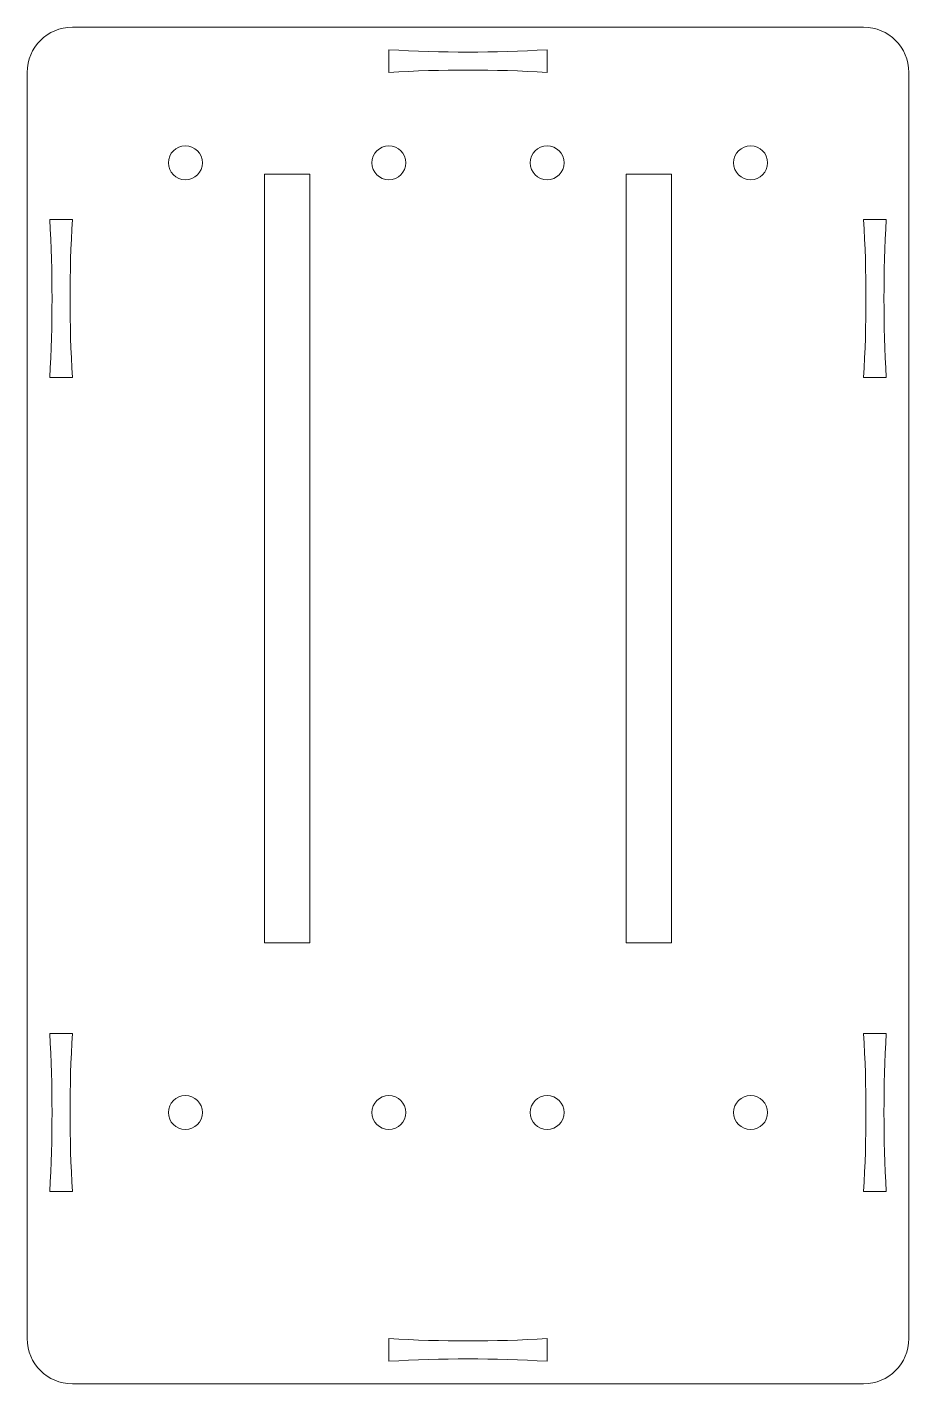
# Model space of a CAD drawing. Header units: millimetres. Extents: x 0 to 78, y 0 to 120.
import ezdxf

# ---------------------------------------------------------------- set-up
doc = ezdxf.new("R2010")
doc.units = ezdxf.units.MM

msp = doc.modelspace()

# ---------------------------------------------------------------- linework, layer by layer
at = {"color": 7, "linetype": 'Continuous', "lineweight": 15}
for p, q in [((4, 120), (74, 120)), ((32, 118), (32, 116)), ((46, 118), (46, 116)), ((0, 4), (0, 116)), ((78, 4), (78, 116)), ((21, 107), (21, 39)), ((21, 107), (25, 107)), ((25, 107), (25, 39)), ((53, 107), (53, 39)), ((53, 107), (57, 107)), ((57, 107), (57, 39)), ((2, 103), (4, 103)), ((76, 103), (74, 103)), ((2, 89), (4, 89)), ((76, 89), (74, 89)), ((21, 39), (25, 39)), ((53, 39), (57, 39)), ((2, 31), (4, 31)), ((76, 31), (74, 31)), ((2, 17), (4, 17)), ((76, 17), (74, 17)), ((32, 2), (32, 4)), ((46, 2), (46, 4)), ((4, 0), (74, 0))]:
    msp.add_line(p, q, dxfattribs=at)
for centre in [(14, 108), (32, 108), (46, 108), (64, 108), (14, 24), (32, 24), (46, 24), (64, 24)]:
    msp.add_circle(centre, 1.5, dxfattribs=at)
for centre, start, end in [((4, 116), 90, 180), ((74, 116), 0, 90), ((4, 4), 180, 270), ((74, 4), 270, 0)]:
    msp.add_arc(centre, 4, start, end, dxfattribs=at)
for points in [[(32, 118), (36.67, 117.73), (41.33, 117.73), (46, 118)], [(32, 116), (36.67, 116.27), (41.33, 116.27), (46, 116)], [(2, 103), (2.27, 98.33), (2.27, 93.67), (2, 89)], [(4, 103), (3.73, 98.33), (3.73, 93.67), (4, 89)], [(74, 103), (74.27, 98.33), (74.27, 93.67), (74, 89)], [(76, 103), (75.73, 98.33), (75.73, 93.67), (76, 89)], [(2, 17), (2.27, 21.67), (2.27, 26.33), (2, 31)], [(4, 17), (3.73, 21.67), (3.73, 26.33), (4, 31)], [(74, 17), (74.27, 21.67), (74.27, 26.33), (74, 31)], [(76, 17), (75.73, 21.67), (75.73, 26.33), (76, 31)], [(32, 4), (36.67, 3.73), (41.33, 3.73), (46, 4)], [(32, 2), (36.67, 2.27), (41.33, 2.27), (46, 2)]]:
    msp.add_open_spline(points, degree=3, dxfattribs=at)

doc.saveas('drawing.dxf')
